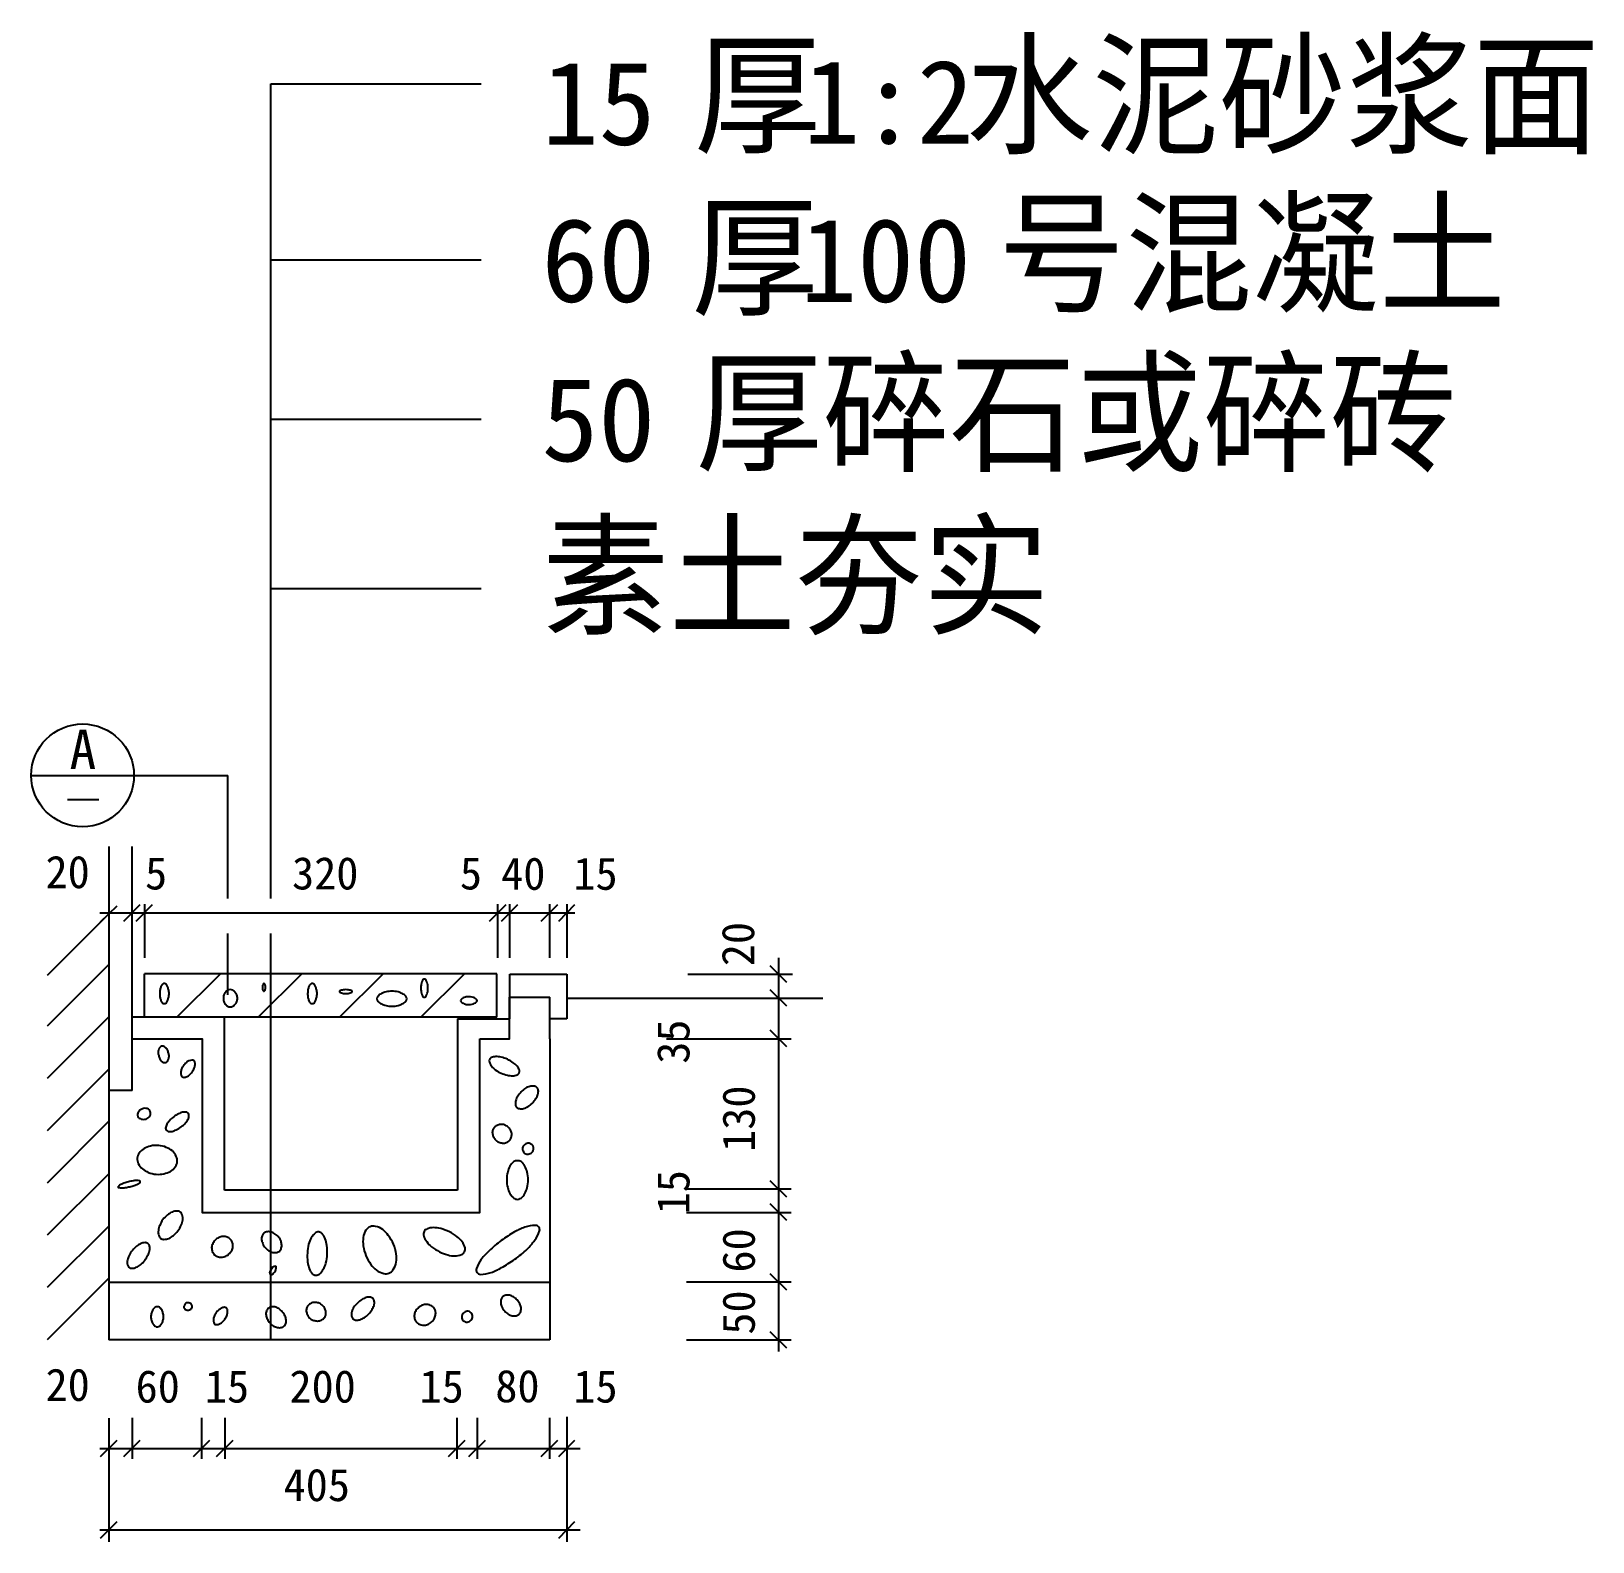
# Model space of a CAD drawing. Header units: metres. Extents: x 516.9 to 564.9, y 173.5 to 219.9.
import ezdxf

# ---------------------------------------------------------------- set-up
doc = ezdxf.new("R2010")
doc.units = ezdxf.units.M

msp = doc.modelspace()

# ---------------------------------------------------------------- linework, layer by layer
for p, q in [((524.29, 194.68), (524.29, 218.31)), ((524.29, 218.31), (530.75, 218.31)), ((524.29, 212.89), (530.75, 212.89)), ((524.29, 207.99), (530.75, 207.99)), ((524.29, 202.79), (530.75, 202.79)), ((516.92, 197.04), (522.97, 197.04)), ((522.97, 193.25), (522.97, 197.04)), ((518.04, 196.3), (519, 196.3)), ((520.02, 187.35), (520.02, 194.85)), ((524.29, 193.25), (524.29, 194.68)), ((520.4, 193.08), (520.4, 191.43)), ((531.26, 193.08), (531.26, 191.43)), ((531.63, 193.08), (531.63, 191.43)), ((532.86, 193.08), (532.86, 191.43)), ((533.39, 193.08), (533.39, 191.43)), ((519.31, 192.78), (517.41, 190.88)), ((519.03, 192.81), (533.64, 192.81)), ((522.97, 190.29), (522.97, 192.18)), ((524.29, 179.68), (524.29, 192.18)), ((519.31, 191.22), (517.41, 189.33)), ((539.9, 191.43), (539.9, 179.32)), ((520.4, 189.6), (520.4, 190.94)), ((521.4, 189.6), (522.74, 190.94)), ((523.9, 189.6), (525.24, 190.94)), ((526.4, 189.6), (527.74, 190.94)), ((528.9, 189.6), (530.24, 190.94)), ((531.64, 189.55), (531.64, 190.93)), ((531.64, 190.93), (533.39, 190.93)), ((533.39, 190.93), (533.39, 189.55)), ((537.11, 190.93), (540.33, 190.93)), ((519.31, 189.61), (517.41, 187.72)), ((520.4, 189.6), (520.02, 189.6)), ((531.24, 189.6), (520.4, 189.6)), ((522.86, 184.28), (522.86, 189.62)), ((530.03, 189.55), (530.03, 184.28)), ((530.03, 189.55), (531.64, 189.55)), ((533.39, 189.55), (532.87, 189.55)), ((536.45, 188.94), (540.29, 188.94)), ((519.31, 188), (517.41, 186.11)), ((520.02, 187.35), (519.31, 187.35)), ((519.31, 186.4), (517.41, 184.5)), ((519.31, 184.79), (517.41, 182.9)), ((530.03, 184.28), (522.86, 184.28)), ((537.07, 184.32), (540.29, 184.32)), ((537.07, 183.6), (540.29, 183.6)), ((519.31, 183.18), (517.41, 181.29)), ((519.31, 181.58), (517.41, 179.68)), ((537.07, 181.46), (540.29, 181.46)), ((537.07, 179.68), (540.29, 179.68)), ((519.31, 177.27), (519.31, 173.47)), ((520.02, 177.28), (520.02, 176.02)), ((522.16, 177.28), (522.16, 176.02)), ((522.87, 177.28), (522.87, 176.02)), ((530.01, 177.28), (530.01, 176.02)), ((530.63, 177.28), (530.63, 176.02)), ((532.86, 177.28), (532.86, 176.02)), ((533.39, 177.31), (533.39, 173.47)), ((519.03, 176.34), (533.8, 176.34)), ((519.03, 173.84), (533.8, 173.84))]:
    msp.add_line(p, q)
for points in [[(519.31, 194.85), (519.31, 179.68)], [(519.05, 192.53), (519.56, 193.03)], [(519.77, 192.56), (520.27, 193.07)], [(520.15, 192.56), (520.65, 193.07)], [(531.01, 192.56), (531.52, 193.07)], [(531.38, 192.56), (531.88, 193.07)], [(532.6, 192.56), (533.11, 193.07)], [(533.14, 192.56), (533.64, 193.07)], [(540.15, 190.67), (539.64, 191.18)], [(531.24, 190.94), (520.4, 190.94)], [(531.24, 189.6), (531.24, 190.94)], [(530.71, 188.94), (531.63, 188.94), (531.63, 190.22), (532.87, 190.22)], [(532.87, 188.94), (532.87, 190.22)], [(533.39, 190.19), (541.26, 190.19)], [(540.15, 189.94), (539.64, 190.44)], [(540.15, 188.69), (539.64, 189.2)], [(520.02, 188.94), (522.18, 188.94), (522.18, 183.6), (522.98, 183.6), (530.03, 183.6)], [(530.03, 183.6), (530.71, 183.6), (530.71, 188.94)], [(532.87, 188.94), (532.87, 179.68)], [(540.15, 184.07), (539.64, 184.57)], [(540.15, 183.35), (539.64, 183.86)], [(540.15, 181.21), (539.64, 181.71)], [(532.87, 181.44), (519.31, 181.44)], [(532.81, 179.68), (519.31, 179.68)], [(532.87, 179.68), (532.81, 179.68)], [(540.15, 179.42), (539.64, 179.93)], [(519.05, 176.09), (519.56, 176.59)], [(519.77, 176.09), (520.27, 176.59)], [(521.91, 176.09), (522.41, 176.59)], [(522.62, 176.09), (523.13, 176.59)], [(529.75, 176.09), (530.26, 176.59)], [(530.38, 176.09), (530.89, 176.59)], [(532.6, 176.09), (533.11, 176.59)], [(533.14, 176.09), (533.64, 176.59)], [(533.14, 176.09), (533.64, 176.59)], [(519.05, 173.58), (519.56, 174.09)], [(533.14, 173.58), (533.64, 174.09)]]:
    msp.add_lwpolyline(points)
for points in [[(520.87, 190.33, 0.05), (520.88, 190.2, 0.06), (520.91, 190.11, 0.1), (520.96, 190.03, 0.18), (521.01, 190.02, 0.18), (521.06, 190.03, 0.1), (521.11, 190.11, 0.06), (521.14, 190.2, 0.05), (521.16, 190.33, 0.05), (521.14, 190.45, 0.06), (521.11, 190.55, 0.1), (521.06, 190.62, 0.18), (521.01, 190.64, 0.18), (520.96, 190.62, 0.1), (520.91, 190.55, 0.06), (520.88, 190.45, 0.05), (520.87, 190.33, 0.05)], [(524.03, 190.52, 0.04), (524.03, 190.47, 0.05), (524.04, 190.43, 0.1), (524.06, 190.41, 0.2), (524.07, 190.4, 0.2), (524.09, 190.41, 0.1), (524.11, 190.43, 0.05), (524.12, 190.47, 0.04), (524.12, 190.52, 0.04), (524.12, 190.57, 0.05), (524.11, 190.6, 0.1), (524.09, 190.63, 0.2), (524.07, 190.64, 0.2), (524.06, 190.63, 0.1), (524.04, 190.6, 0.05), (524.03, 190.57, 0.04), (524.03, 190.52, 0.04)], [(525.42, 190.33, 0.05), (525.43, 190.2, 0.06), (525.46, 190.11, 0.1), (525.51, 190.03, 0.18), (525.56, 190.02, 0.18), (525.61, 190.03, 0.1), (525.66, 190.11, 0.06), (525.69, 190.2, 0.05), (525.71, 190.33, 0.05), (525.69, 190.45, 0.06), (525.66, 190.55, 0.1), (525.61, 190.62, 0.18), (525.56, 190.64, 0.18), (525.51, 190.62, 0.1), (525.46, 190.55, 0.06), (525.43, 190.45, 0.05), (525.42, 190.33, 0.05)], [(528.9, 190.5, 0.04), (528.91, 190.38, 0.05), (528.93, 190.3, 0.1), (528.97, 190.23, 0.21), (529.01, 190.22, 0.21), (529.04, 190.23, 0.1), (529.08, 190.3, 0.05), (529.11, 190.38, 0.04), (529.12, 190.5, 0.04), (529.11, 190.61, 0.05), (529.08, 190.69, 0.1), (529.04, 190.76, 0.21), (529.01, 190.77, 0.21), (528.97, 190.76, 0.1), (528.93, 190.69, 0.05), (528.91, 190.61, 0.04), (528.9, 190.5, 0.04)], [(523.26, 190.18, 0.08), (523.24, 190.29, 0.09), (523.19, 190.37, 0.1), (523.12, 190.43, 0.12), (523.04, 190.45, 0.12), (522.96, 190.43, 0.1), (522.89, 190.37, 0.09), (522.84, 190.29, 0.08), (522.83, 190.18, 0.08), (522.84, 190.08, 0.09), (522.89, 190, 0.1), (522.96, 189.94, 0.12), (523.04, 189.92, 0.12), (523.12, 189.94, 0.1), (523.19, 190, 0.09), (523.24, 190.08, 0.08), (523.26, 190.18, 0.08)], [(526.59, 190.45, 0.03), (526.52, 190.44, 0.04), (526.46, 190.43, 0.09), (526.41, 190.41, 0.24), (526.4, 190.39, 0.24), (526.41, 190.37, 0.09), (526.46, 190.35, 0.04), (526.52, 190.33, 0.03), (526.59, 190.33, 0.03), (526.67, 190.33, 0.04), (526.73, 190.35, 0.09), (526.78, 190.37, 0.24), (526.79, 190.39, 0.24), (526.78, 190.41, 0.09), (526.73, 190.43, 0.04), (526.67, 190.44, 0.03), (526.59, 190.45, 0.03)], [(528.01, 190.4, 0.05), (527.83, 190.38, 0.06), (527.69, 190.33, 0.1), (527.58, 190.25, 0.17), (527.55, 190.17, 0.17), (527.58, 190.09, 0.1), (527.69, 190.01, 0.06), (527.83, 189.96, 0.05), (528.01, 189.94, 0.05), (528.2, 189.96, 0.06), (528.33, 190.01, 0.1), (528.44, 190.09, 0.17), (528.47, 190.17, 0.17), (528.44, 190.25, 0.1), (528.33, 190.33, 0.06), (528.2, 190.38, 0.05), (528.01, 190.4, 0.05)], [(530.12, 190.11, 0.18), (530.14, 190.07, 0.1), (530.2, 190.03, 0.06), (530.27, 190, 0.05), (530.38, 189.99, 0.05), (530.48, 190, 0.06), (530.55, 190.03, 0.1), (530.61, 190.07, 0.18), (530.63, 190.11, 0.18), (530.61, 190.15, 0.1), (530.55, 190.2, 0.06), (530.48, 190.22, 0.05), (530.38, 190.23, 0.05), (530.27, 190.22, 0.06), (530.2, 190.2, 0.1), (530.14, 190.15, 0.18), (530.12, 190.11, 0.18)], [(521.14, 188.5, 0.06), (521.11, 188.6, 0.08), (521.05, 188.66, 0.11), (520.98, 188.71, 0.15), (520.93, 188.71, 0.15), (520.88, 188.68, 0.11), (520.84, 188.61, 0.08), (520.82, 188.52, 0.06), (520.84, 188.42, 0.06), (520.87, 188.32, 0.08), (520.92, 188.26, 0.11), (520.99, 188.21, 0.15), (521.05, 188.21, 0.15), (521.1, 188.24, 0.11), (521.14, 188.31, 0.08), (521.16, 188.4, 0.06), (521.14, 188.5, 0.06)], [(521.6, 188.11, 0.06), (521.54, 188.01, 0.07), (521.52, 187.91, 0.11), (521.53, 187.82, 0.16), (521.56, 187.77, 0.16), (521.62, 187.75, 0.11), (521.71, 187.78, 0.07), (521.79, 187.83, 0.06), (521.87, 187.92, 0.06), (521.93, 188.03, 0.07), (521.96, 188.13, 0.11), (521.95, 188.22, 0.16), (521.92, 188.27, 0.16), (521.86, 188.28, 0.11), (521.77, 188.26, 0.07), (521.69, 188.21, 0.06), (521.6, 188.11, 0.06)], [(531.56, 188.31, 0.05), (531.37, 188.37, 0.06), (531.21, 188.39, 0.1), (531.07, 188.36, 0.18), (531.01, 188.3, 0.18), (531.01, 188.22, 0.1), (531.08, 188.09, 0.06), (531.19, 187.98, 0.05), (531.37, 187.88, 0.05), (531.56, 187.82, 0.06), (531.72, 187.8, 0.1), (531.86, 187.83, 0.18), (531.92, 187.89, 0.18), (531.93, 187.97, 0.1), (531.86, 188.1, 0.06), (531.74, 188.2, 0.05), (531.56, 188.31, 0.05)], [(531.99, 187.31, 0.06), (531.88, 187.17, 0.07), (531.82, 187.04, 0.11), (531.81, 186.91, 0.16), (531.85, 186.83, 0.16), (531.93, 186.79, 0.11), (532.06, 186.79, 0.07), (532.19, 186.85, 0.06), (532.33, 186.96, 0.06), (532.44, 187.1, 0.07), (532.5, 187.23, 0.11), (532.51, 187.36, 0.16), (532.47, 187.44, 0.16), (532.39, 187.48, 0.11), (532.25, 187.47, 0.07), (532.12, 187.42, 0.06), (531.99, 187.31, 0.06)], [(520.34, 186.78, 0.08), (520.26, 186.74, 0.09), (520.22, 186.68, 0.1), (520.19, 186.62, 0.12), (520.2, 186.55, 0.12), (520.24, 186.5, 0.1), (520.3, 186.47, 0.09), (520.37, 186.46, 0.08), (520.45, 186.47, 0.08), (520.52, 186.51, 0.09), (520.57, 186.57, 0.1), (520.59, 186.64, 0.12), (520.58, 186.7, 0.12), (520.55, 186.75, 0.1), (520.49, 186.79, 0.09), (520.41, 186.8, 0.08), (520.34, 186.78, 0.08)], [(521.3, 186.54, 0.05), (521.17, 186.42, 0.06), (521.09, 186.31, 0.1), (521.05, 186.19, 0.19), (521.07, 186.13, 0.19), (521.13, 186.09, 0.1), (521.25, 186.09, 0.06), (521.38, 186.14, 0.05), (521.53, 186.23, 0.05), (521.66, 186.35, 0.06), (521.74, 186.46, 0.1), (521.77, 186.58, 0.19), (521.76, 186.64, 0.19), (521.7, 186.68, 0.1), (521.57, 186.68, 0.06), (521.45, 186.63, 0.05), (521.3, 186.54, 0.05)], [(531.55, 186.25, 0.09), (531.44, 186.3, 0.09), (531.32, 186.3, 0.1), (531.22, 186.26, 0.11), (531.14, 186.19, 0.11), (531.1, 186.09, 0.1), (531.11, 185.98, 0.09), (531.16, 185.87, 0.09), (531.24, 185.79, 0.09), (531.36, 185.74, 0.09), (531.47, 185.73, 0.1), (531.58, 185.77, 0.11), (531.66, 185.85, 0.11), (531.69, 185.95, 0.1), (531.69, 186.06, 0.09), (531.64, 186.16, 0.09), (531.55, 186.25, 0.09)], [(520.84, 185.66, 0.07), (520.59, 185.64, 0.08), (520.39, 185.56, 0.11), (520.24, 185.42, 0.13), (520.18, 185.27, 0.13), (520.21, 185.1, 0.11), (520.34, 184.94, 0.08), (520.52, 184.83, 0.07), (520.76, 184.77, 0.07), (521, 184.79, 0.08), (521.2, 184.86, 0.11), (521.35, 185, 0.13), (521.41, 185.16, 0.13), (521.38, 185.32, 0.11), (521.26, 185.49, 0.08), (521.07, 185.6, 0.07), (520.84, 185.66, 0.07)], [(532.1, 185.69, 0.09), (532.05, 185.64, 0.1), (532.03, 185.58, 0.1), (532.03, 185.52, 0.1), (532.06, 185.46, 0.1), (532.1, 185.41, 0.1), (532.16, 185.39, 0.1), (532.23, 185.4, 0.09), (532.29, 185.42, 0.09), (532.34, 185.47, 0.1), (532.36, 185.54, 0.1), (532.36, 185.6, 0.1), (532.34, 185.66, 0.1), (532.29, 185.7, 0.1), (532.23, 185.73, 0.1), (532.16, 185.72, 0.09), (532.1, 185.69, 0.09)], [(531.87, 184, 0.16), (531.98, 184.04, 0.11), (532.1, 184.18, 0.07), (532.17, 184.36, 0.06), (532.2, 184.6, 0.06), (532.17, 184.84, 0.07), (532.1, 185.02, 0.11), (531.98, 185.16, 0.16), (531.87, 185.19, 0.16), (531.76, 185.16, 0.11), (531.64, 185.02, 0.07), (531.57, 184.84, 0.06), (531.54, 184.6, 0.06), (531.57, 184.36, 0.07), (531.64, 184.18, 0.11), (531.76, 184.04, 0.16), (531.87, 184, 0.16)], [(519.91, 184.54, 0.02), (519.77, 184.5, 0.03), (519.68, 184.46, 0.07), (519.6, 184.4, 0.28), (519.59, 184.38, 0.28), (519.61, 184.36, 0.07), (519.7, 184.35, 0.03), (519.81, 184.36, 0.02), (519.95, 184.39, 0.02), (520.09, 184.43, 0.03), (520.19, 184.47, 0.07), (520.27, 184.52, 0.28), (520.27, 184.55, 0.28), (520.26, 184.57, 0.07), (520.16, 184.58, 0.03), (520.05, 184.57, 0.02), (519.91, 184.54, 0.02)], [(520.97, 183.38, 0.06), (520.87, 183.2, 0.07), (520.83, 183.04, 0.11), (520.84, 182.89, 0.16), (520.9, 182.8, 0.16), (521, 182.77, 0.11), (521.15, 182.8, 0.07), (521.29, 182.89, 0.06), (521.43, 183.03, 0.06), (521.53, 183.21, 0.07), (521.58, 183.37, 0.11), (521.56, 183.52, 0.16), (521.5, 183.61, 0.16), (521.4, 183.64, 0.11), (521.25, 183.61, 0.07), (521.11, 183.52, 0.06), (520.97, 183.38, 0.06)], [(524.12, 182.51, 0.07), (524.23, 182.42, 0.08), (524.35, 182.37, 0.11), (524.47, 182.37, 0.13), (524.56, 182.41, 0.13), (524.61, 182.5, 0.11), (524.62, 182.62, 0.08), (524.59, 182.74, 0.07), (524.51, 182.86, 0.07), (524.39, 182.95, 0.08), (524.28, 183, 0.11), (524.15, 183, 0.13), (524.07, 182.96, 0.13), (524.02, 182.88, 0.11), (524, 182.76, 0.08), (524.04, 182.64, 0.07), (524.12, 182.51, 0.07)], [(525.41, 182.35, 0.05), (525.42, 182.08, 0.06), (525.47, 181.87, 0.1), (525.57, 181.71, 0.18), (525.67, 181.67, 0.18), (525.78, 181.7, 0.1), (525.9, 181.85, 0.06), (525.98, 182.04, 0.05), (526.02, 182.31, 0.05), (526.01, 182.58, 0.06), (525.96, 182.79, 0.1), (525.86, 182.95, 0.18), (525.76, 183, 0.18), (525.65, 182.96, 0.1), (525.53, 182.82, 0.06), (525.45, 182.62, 0.05), (525.41, 182.35, 0.05)], [(527.21, 182.27, 0.06), (527.36, 182, 0.07), (527.54, 181.82, 0.11), (527.76, 181.72, 0.15), (527.92, 181.73, 0.15), (528.05, 181.84, 0.11), (528.14, 182.07, 0.07), (528.14, 182.32, 0.06), (528.06, 182.62, 0.06), (527.9, 182.89, 0.07), (527.73, 183.07, 0.11), (527.51, 183.17, 0.15), (527.34, 183.16, 0.15), (527.21, 183.05, 0.11), (527.13, 182.83, 0.07), (527.13, 182.57, 0.06), (527.21, 182.27, 0.06)], [(529.47, 182.39, 0.05), (529.73, 182.29, 0.06), (529.95, 182.26, 0.1), (530.15, 182.3, 0.18), (530.24, 182.39, 0.18), (530.26, 182.51, 0.1), (530.17, 182.69, 0.06), (530.02, 182.85, 0.05), (529.78, 183, 0.05), (529.51, 183.1, 0.06), (529.29, 183.13, 0.1), (529.09, 183.09, 0.18), (529, 183.01, 0.18), (528.99, 182.88, 0.1), (529.08, 182.7, 0.06), (529.23, 182.54, 0.05), (529.47, 182.39, 0.05)], [(531.37, 182.73, 0.03), (531, 182.42, 0.04), (530.76, 182.16, 0.08), (530.61, 181.87, 0.24), (530.63, 181.75, 0.24), (530.74, 181.69, 0.08), (531.06, 181.75, 0.04), (531.38, 181.9, 0.03), (531.79, 182.16, 0.03), (532.17, 182.47, 0.04), (532.4, 182.74, 0.08), (532.55, 183.03, 0.24), (532.53, 183.14, 0.24), (532.42, 183.2, 0.08), (532.1, 183.14, 0.04), (531.78, 183, 0.03), (531.37, 182.73, 0.03)], [(520.03, 182.43, 0.05), (519.93, 182.27, 0.07), (519.88, 182.13, 0.11), (519.88, 181.99, 0.17), (519.93, 181.91, 0.17), (520.02, 181.88, 0.11), (520.15, 181.91, 0.07), (520.28, 181.99, 0.05), (520.41, 182.12, 0.05), (520.51, 182.28, 0.07), (520.56, 182.42, 0.11), (520.56, 182.56, 0.17), (520.51, 182.64, 0.17), (520.42, 182.67, 0.11), (520.29, 182.64, 0.07), (520.16, 182.56, 0.05), (520.03, 182.43, 0.05)], [(522.6, 182.77, 0.09), (522.52, 182.67, 0.09), (522.47, 182.55, 0.1), (522.48, 182.42, 0.11), (522.53, 182.32, 0.11), (522.62, 182.25, 0.1), (522.74, 182.22, 0.09), (522.87, 182.24, 0.09), (522.99, 182.31, 0.09), (523.08, 182.42, 0.09), (523.12, 182.54, 0.1), (523.11, 182.66, 0.11), (523.06, 182.76, 0.11), (522.97, 182.83, 0.1), (522.85, 182.86, 0.09), (522.72, 182.84, 0.09), (522.6, 182.77, 0.09)], [(524.3, 181.85, 0.05), (524.27, 181.8, 0.06), (524.25, 181.75, 0.1), (524.26, 181.71, 0.18), (524.27, 181.69, 0.18), (524.29, 181.68, 0.1), (524.34, 181.7, 0.06), (524.37, 181.73, 0.05), (524.41, 181.77, 0.05), (524.44, 181.83, 0.06), (524.45, 181.87, 0.1), (524.45, 181.92, 0.18), (524.44, 181.94, 0.18), (524.41, 181.94, 0.1), (524.37, 181.93, 0.06), (524.33, 181.9, 0.05), (524.3, 181.85, 0.05)], [(531.48, 180.56, 0.07), (531.59, 180.47, 0.08), (531.71, 180.42, 0.11), (531.83, 180.42, 0.13), (531.91, 180.46, 0.13), (531.97, 180.55, 0.11), (531.98, 180.67, 0.08), (531.94, 180.79, 0.07), (531.86, 180.91, 0.07), (531.75, 181, 0.08), (531.63, 181.05, 0.11), (531.51, 181.05, 0.13), (531.42, 181.01, 0.13), (531.37, 180.93, 0.11), (531.36, 180.81, 0.08), (531.39, 180.69, 0.07), (531.48, 180.56, 0.07)], [(520.99, 180.39, 0.06), (520.97, 180.51, 0.08), (520.93, 180.61, 0.11), (520.86, 180.68, 0.15), (520.8, 180.7, 0.15), (520.73, 180.68, 0.11), (520.66, 180.61, 0.08), (520.62, 180.51, 0.06), (520.6, 180.39, 0.06), (520.62, 180.27, 0.08), (520.66, 180.17, 0.11), (520.73, 180.1, 0.15), (520.8, 180.08, 0.15), (520.86, 180.1, 0.11), (520.93, 180.17, 0.08), (520.97, 180.27, 0.06), (520.99, 180.39, 0.06)], [(521.72, 180.82, 0.09), (521.67, 180.81, 0.09), (521.64, 180.77, 0.1), (521.62, 180.73, 0.11), (521.61, 180.69, 0.11), (521.63, 180.64, 0.1), (521.66, 180.61, 0.09), (521.71, 180.59, 0.09), (521.76, 180.59, 0.09), (521.81, 180.61, 0.09), (521.84, 180.64, 0.1), (521.87, 180.68, 0.11), (521.87, 180.73, 0.11), (521.85, 180.77, 0.1), (521.82, 180.8, 0.09), (521.77, 180.82, 0.09), (521.72, 180.82, 0.09)], [(522.6, 180.51, 0.06), (522.54, 180.4, 0.07), (522.52, 180.3, 0.11), (522.53, 180.21, 0.16), (522.56, 180.16, 0.16), (522.62, 180.15, 0.11), (522.71, 180.17, 0.07), (522.79, 180.22, 0.06), (522.87, 180.31, 0.06), (522.93, 180.42, 0.07), (522.96, 180.52, 0.11), (522.95, 180.61, 0.16), (522.91, 180.66, 0.16), (522.86, 180.68, 0.11), (522.77, 180.65, 0.07), (522.69, 180.6, 0.06), (522.6, 180.51, 0.06)], [(524.26, 180.2, 0.07), (524.37, 180.1, 0.08), (524.49, 180.06, 0.11), (524.61, 180.06, 0.13), (524.69, 180.1, 0.13), (524.75, 180.18, 0.11), (524.76, 180.3, 0.08), (524.72, 180.42, 0.07), (524.64, 180.54, 0.07), (524.53, 180.64, 0.08), (524.41, 180.69, 0.11), (524.29, 180.69, 0.13), (524.2, 180.64, 0.13), (524.15, 180.56, 0.11), (524.14, 180.44, 0.08), (524.18, 180.32, 0.07), (524.26, 180.2, 0.07)], [(525.83, 180.78, 0.09), (525.72, 180.82, 0.09), (525.61, 180.83, 0.1), (525.5, 180.79, 0.11), (525.42, 180.72, 0.11), (525.38, 180.62, 0.1), (525.39, 180.5, 0.09), (525.44, 180.4, 0.09), (525.53, 180.31, 0.09), (525.64, 180.27, 0.09), (525.75, 180.26, 0.1), (525.86, 180.3, 0.11), (525.94, 180.37, 0.11), (525.98, 180.47, 0.1), (525.97, 180.59, 0.09), (525.92, 180.69, 0.09), (525.83, 180.78, 0.09)], [(526.95, 180.81, 0.06), (526.84, 180.68, 0.07), (526.78, 180.55, 0.11), (526.77, 180.41, 0.16), (526.81, 180.33, 0.16), (526.89, 180.29, 0.11), (527.03, 180.3, 0.07), (527.16, 180.36, 0.06), (527.29, 180.47, 0.06), (527.4, 180.61, 0.07), (527.46, 180.74, 0.11), (527.47, 180.87, 0.16), (527.43, 180.95, 0.16), (527.35, 180.99, 0.11), (527.22, 180.98, 0.07), (527.09, 180.92, 0.06), (526.95, 180.81, 0.06)], [(528.84, 180.68, 0.09), (528.75, 180.58, 0.09), (528.7, 180.46, 0.1), (528.71, 180.33, 0.11), (528.76, 180.23, 0.11), (528.85, 180.16, 0.1), (528.98, 180.13, 0.09), (529.1, 180.15, 0.09), (529.22, 180.22, 0.09), (529.31, 180.32, 0.09), (529.35, 180.44, 0.1), (529.35, 180.57, 0.11), (529.29, 180.67, 0.11), (529.2, 180.74, 0.1), (529.08, 180.77, 0.09), (528.95, 180.75, 0.09), (528.84, 180.68, 0.09)], [(530.23, 180.52, 0.09), (530.18, 180.48, 0.1), (530.16, 180.41, 0.1), (530.16, 180.35, 0.1), (530.18, 180.29, 0.1), (530.23, 180.25, 0.1), (530.29, 180.22, 0.1), (530.36, 180.23, 0.09), (530.42, 180.26, 0.09), (530.47, 180.31, 0.1), (530.49, 180.37, 0.1), (530.49, 180.43, 0.1), (530.47, 180.49, 0.1), (530.42, 180.53, 0.1), (530.36, 180.56, 0.1), (530.29, 180.55, 0.09), (530.23, 180.52, 0.09)]]:
    msp.add_lwpolyline(points, format="xyb")
msp.add_circle((518.5, 197.04), 1.58)

# ---------------------------------------------------------------- texts
for s, height, p in [('水泥砂浆面', 3, (545.65, 216.47)), ('厚', 3, (537.3, 216.47)), ('1:2', 2.57, (540.66, 216.47)), ('15', 2.57, (532.62, 216.43)), ('厚', 3, (537.22, 211.48)), ('号混凝土', 3, (546.66, 211.6)), ('60', 2.57, (532.61, 211.6)), ('100', 2.57, (540.57, 211.6)), ('厚碎石或碎砖', 3, (537.35, 206.7)), ('50', 2.57, (532.61, 206.7)), ('素土夯实', 3, (532.63, 201.68)), ('A ', 1.2, (518.1, 197.24)), ('20', 1, (517.36, 193.57)), ('5', 1, (520.42, 193.53)), ('320', 1, (524.94, 193.53)), ('5', 1, (530.1, 193.53)), ('40', 1, (531.37, 193.52)), ('15', 1, (533.59, 193.52)), ('20', 1, (517.36, 177.8)), ('60', 1, (520.13, 177.75)), ('15', 1, (522.26, 177.75)), ('200', 1, (524.86, 177.75)), ('15', 1, (528.86, 177.75)), ('80', 1, (531.19, 177.76)), ('15', 1, (533.59, 177.75)), ('405', 1, (524.68, 174.72))]:
    msp.add_text(s, height=height).set_placement(p)
for s, p in [('20', (539.15, 191.17)), ('35', (537.16, 188.17)), ('130', (539.17, 185.46)), ('15', (537.16, 183.54)), ('60', (539.17, 181.75)), ('50 ', (539.17, 179.84))]:
    msp.add_text(s, height=1, rotation=90).set_placement(p)

doc.saveas('drawing.dxf')
